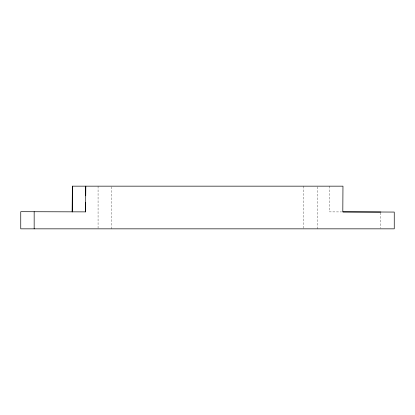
<?xml version="1.0" encoding="UTF-8"?>
<svg xmlns="http://www.w3.org/2000/svg" width="415" height="415" viewBox="0 0 415 415"><rect width="100%" height="100%" fill="white"/><g stroke="black" fill="none" stroke-linecap="round" stroke-linejoin="round"><path stroke-width="0.31" stroke-dasharray="2.08 1.56" d="M329.557 186.159L329.401 211.878L341.618 211.925M380.84 212.713L380.84 228.193M317.242 186.807L317.242 228.841M303.832 186.159L303.832 228.193M111.479 186.807L111.479 228.841M98.07 186.159L98.07 228.193"/><path stroke-width="0.62" d="M72.252 211.878L72.345 186.159L342.966 186.159L342.811 211.878L394.25 212.065L394.25 228.841L20.75 228.841L20.75 211.692L85.661 211.878L85.698 202.235M85.723 195.802L85.755 186.159L85.599 211.878M72.189 211.878L72.345 186.159M342.904 211.93L380.84 212.065M34.16 211.692L34.16 228.841"/></g></svg>
